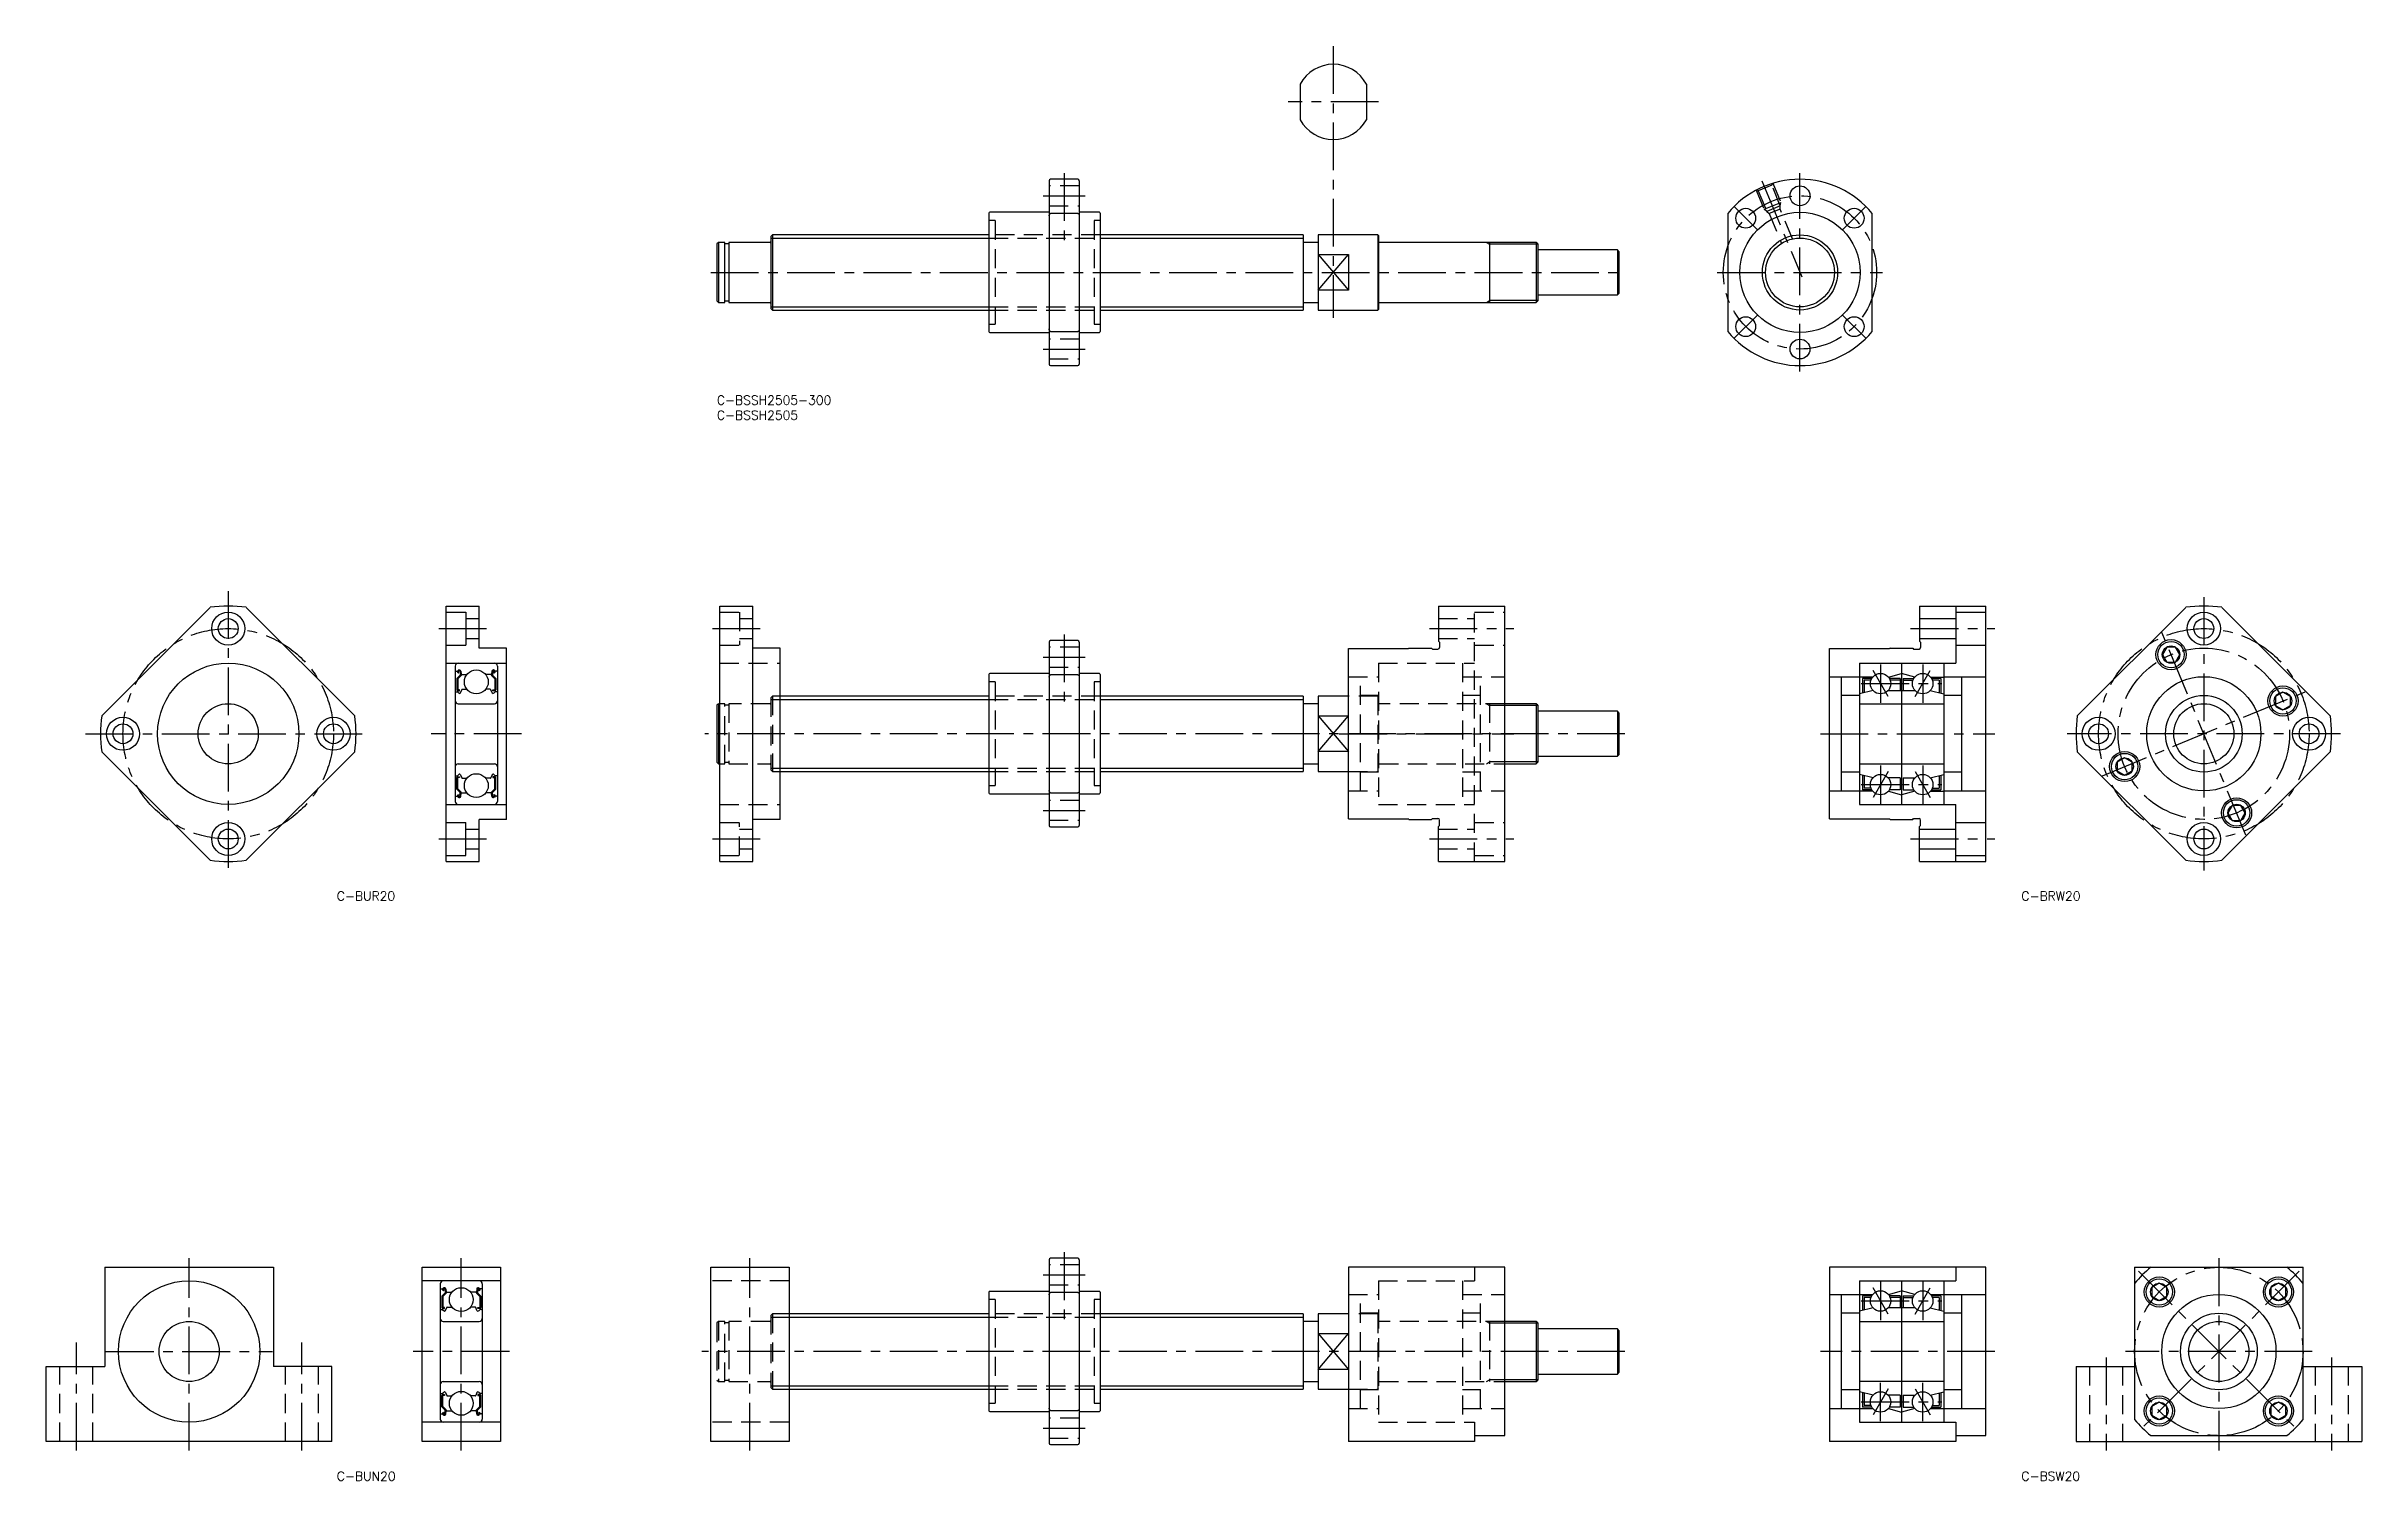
# Model space of a CAD drawing. Extents: x -223 to 547, y -361 to 116.
import ezdxf

# ---------------------------------------------------------------- set-up
doc = ezdxf.new("R2010")
doc.units = 0
doc.header["$LTSCALE"] = 0.5
doc.linetypes.add('CENTER', pattern=[50.8, 31.75, -6.35, 6.35, -6.35])
doc.linetypes.add('DASHED', pattern=[19.05, 12.7, -6.35])
for name, color, linetype in [('MSM_CENTER', 1, 'CENTER'), ('MSM_CONTINUOUS', 7, 'CONTINUOUS'), ('MSM_DASHED', 4, 'DASHED'), ('MSM_NARROW', 5, 'CONTINUOUS'), ('MSM_PART_NUMBER', 7, 'CONTINUOUS')]:
    doc.layers.add(name, color=color, linetype=linetype)
doc.styles.get("Standard").update_dxf_attribs({"font": 'txt.shx', "height": 3, "bigfont": 'bigfont.shx'})

# ---------------------------------------------------------------- blocks, each defined once
blk = doc.blocks.new('*U17')
at = {"layer": 'MSM_PART_NUMBER'}
blk.add_text('C-BSSH2505-300', height=3, dxfattribs=at).set_placement((0, -3))
blk = doc.blocks.new('*U18')
at = {"layer": 'MSM_PART_NUMBER'}
blk.add_text('C-BSSH2505', height=3, dxfattribs=at).set_placement((0, -8))

msp = doc.modelspace()

# ---------------------------------------------------------------- linework, layer by layer
at = {"layer": 'MSM_CENTER'}
for p, q in [((205, 116.25), (205, 25.9)), ((220, 97.75), (190, 97.75)), ((115.5, 74), (115.5, 48.62)), ((347.56, 71.49), (360.79, 39.57)), ((360.19, 8), (360.19, 74)), ((108.5, 66.5), (122.5, 66.5)), ((345.91, 55.28), (338.41, 62.78)), ((374.48, 55.28), (381.97, 62.78)), ((-2, 41), (302, 41)), ((332.69, 41), (387.69, 41)), ((345.91, 26.72), (338.41, 19.22)), ((374.48, 26.72), (381.97, 19.22)), ((108.5, 15.5), (122.5, 15.5)), ((-162.5, -65), (-162.5, -160)), ((494.5, -67), (494.5, -158)), ((-92.5, -77.5), (-76.5, -77.5)), ((-1.5, -77.5), (14.5, -77.5)), ((115.5, -79.5), (115.5, -104.88)), ((237, -77.5), (265, -77.5)), ((397, -77.5), (425, -77.5)), ((508.47, -146.22), (480.53, -78.78)), ((108.5, -87), (122.5, -87)), ((389.5, -100.15), (384.5, -91.49)), ((387, -89.42), (387, -102.22)), ((398.5, -100.15), (403.5, -91.49)), ((401, -89.42), (401, -102.22)), ((380.6, -95.82), (407.4, -95.82)), ((460.78, -126.47), (528.22, -98.53)), ((-210, -112.5), (-115, -112.5)), ((-65, -112.5), (-95, -112.5)), ((302, -112.5), (-4, -112.5)), ((207, -112.5), (265, -112.5)), ((367, -112.5), (425, -112.5)), ((540, -112.5), (449, -112.5)), ((387, -123.02), (387, -135.82)), ((401, -123.02), (401, -135.82)), ((380.6, -129.42), (407.4, -129.42)), ((389.5, -125.09), (384.5, -133.75)), ((398.5, -125.09), (403.5, -133.75)), ((108.5, -138), (122.5, -138)), ((-92.5, -147.5), (-76.5, -147.5)), ((-1.5, -147.5), (14.5, -147.5)), ((237, -147.5), (265, -147.5)), ((397, -147.5), (425, -147.5)), ((-175.5, -351.03), (-175.5, -287.03)), ((-85, -351.03), (-85, -287.03)), ((11, -351.03), (11, -287.03)), ((108.5, -292.53), (122.5, -292.53)), ((115.5, -285.03), (115.5, -310.41)), ((472.76, -291.29), (526.24, -344.76)), ((526.24, -291.29), (472.76, -344.76)), ((499.5, -287.03), (499.5, -351.03)), ((389.5, -305.56), (384.5, -296.9)), ((387, -294.83), (387, -307.63)), ((398.5, -305.56), (403.5, -296.9)), ((401, -294.83), (401, -307.63)), ((380.6, -301.23), (407.4, -301.23)), ((-213, -351.03), (-213, -315.03)), ((-138, -351.03), (-138, -315.03)), ((-203.17, -318.03), (-147.82, -318.03)), ((-69, -318.03), (-101, -318.03)), ((302, -318.03), (-5, -318.03)), ((425, -318.03), (367, -318.03)), ((462, -320.03), (462, -351.03)), ((530.5, -318.03), (468.5, -318.03)), ((537, -320.03), (537, -351.03)), ((389.5, -330.5), (384.5, -339.16)), ((387, -341.23), (387, -328.43)), ((398.5, -330.5), (403.5, -339.16)), ((401, -341.23), (401, -328.43)), ((380.6, -334.83), (407.4, -334.83)), ((108.5, -343.53), (122.5, -343.53))]:
    msp.add_line(p, q, dxfattribs=at)
for centre, radius in [((360.19, 41), 25.5), ((-162.5, -112.5), 35), ((494.5, -112.5), 35), ((494.5, -112.5), 28.5), ((499.5, -318.03), 28)]:
    msp.add_circle(centre, radius, dxfattribs=at)
at = {"layer": 'MSM_CONTINUOUS'}
for p, q in [((194, 103.68), (194, 91.81)), ((216, 103.68), (216, 91.81)), ((110.5, 71.5), (110.5, 10.5)), ((120, 72), (111, 72)), ((120.5, 71.5), (120.5, 10.5)), ((90.5, 60.7), (90.5, 21.3)), ((110.5, 61), (90.8, 61)), ((110.5, 59.83), (110.52, 60.04)), ((110.5, 59.82), (110.5, 59.83)), ((110.52, 60.04), (110.57, 60.24)), ((110.57, 60.24), (110.68, 60.43)), ((110.68, 60.43), (110.8, 60.55)), ((110.8, 60.55), (110.91, 60.61)), ((110.91, 60.61), (111, 60.62)), ((120, 60.62), (111, 60.62)), ((120, 60.62), (120.02, 60.62)), ((120.02, 60.62), (120.12, 60.6)), ((120.12, 60.6), (120.22, 60.54)), ((120.22, 60.54), (120.34, 60.41)), ((120.34, 60.41), (120.45, 60.16)), ((120.45, 60.16), (120.5, 59.82)), ((127.2, 61), (120.5, 61)), ((127.5, 60.7), (127.5, 21.3)), ((336.19, 60.62), (336.19, 21.38)), ((384.19, 21.38), (384.19, 60.62)), ((0.5, 51), (0, 50.5)), ((0, 50.5), (0, 31.5)), ((2.65, 51), (0.5, 51)), ((0.5, 51), (0.5, 31)), ((2.65, 31), (2.65, 51)), ((4, 50.5), (2.65, 50.5)), ((17.7, 51), (4, 51)), ((4, 51), (4, 31)), ((18.5, 53.5), (18, 53)), ((18, 53), (18, 29)), ((90.5, 53.5), (18.5, 53.5)), ((18.5, 53.5), (18.5, 28.5)), ((195, 53.5), (127.5, 53.5)), ((195, 53.5), (195, 28.5)), ((200, 51), (195, 51)), ((200, 53.5), (200, 28.5)), ((219.8, 53.5), (200, 53.5)), ((200, 46.94), (210, 46.94)), ((210, 46.94), (210, 35.06)), ((220, 53.3), (219.8, 53.5)), ((219.8, 53.5), (219.8, 28.5)), ((220, 53.3), (220, 28.7)), ((272.5, 51), (220.3, 51)), ((257, 51), (257, 31)), ((273, 50.5), (272.5, 51)), ((272.5, 51), (272.5, 31)), ((273, 50.5), (273, 31.5)), ((299.5, 48.5), (273, 48.5)), ((300, 48), (299.5, 48.5)), ((299.5, 48.5), (299.5, 33.5)), ((300, 48), (300, 34)), ((0, 31.5), (0.5, 31)), ((0.5, 31), (2.65, 31)), ((2.65, 31.5), (4, 31.5)), ((4, 31), (17.7, 31)), ((195, 31), (200, 31)), ((210, 35.06), (200, 35.06)), ((220.3, 31), (272.5, 31)), ((272.5, 31), (273, 31.5)), ((273, 33.5), (299.5, 33.5)), ((299.5, 33.5), (300, 34)), ((18, 29), (18.5, 28.5)), ((18.5, 28.5), (90.5, 28.5)), ((127.5, 28.5), (195, 28.5)), ((200, 28.5), (219.8, 28.5)), ((219.8, 28.5), (220, 28.7)), ((90.8, 21), (110.5, 21)), ((110.51, 22.02), (110.5, 22.18)), ((110.6, 21.69), (110.51, 22.02)), ((110.72, 21.51), (110.6, 21.69)), ((110.83, 21.43), (110.72, 21.51)), ((110.96, 21.38), (110.83, 21.43)), ((111, 21.38), (110.96, 21.38)), ((111, 21.38), (120, 21.38)), ((120.01, 21.38), (120, 21.38)), ((120.12, 21.4), (120.01, 21.38)), ((120.22, 21.46), (120.12, 21.4)), ((120.34, 21.58), (120.22, 21.46)), ((120.44, 21.79), (120.34, 21.58)), ((120.5, 22.18), (120.44, 21.79)), ((120.5, 21), (127.2, 21)), ((111, 10), (120, 10)), ((-168.51, -70.43), (-204.57, -106.49)), ((-156.49, -70.43), (-120.43, -106.49)), ((-90, -155), (-90, -70)), ((-90, -70), (-79, -70)), ((-90, -72), (-83.5, -72)), ((-83.5, -72), (-83.5, -83)), ((-83.5, -74.2), (-79, -74.2)), ((-79, -84), (-79, -70)), ((1, -155), (1, -70)), ((1, -70), (12, -70)), ((12, -155), (12, -70)), ((240, -70), (240, -81.7)), ((240, -70), (262, -70)), ((262, -155), (262, -70)), ((400, -70), (400, -81.7)), ((400, -70), (422, -70)), ((400, -74.2), (412, -74.2)), ((412, -70), (412, -89)), ((412, -72), (422, -72)), ((422, -155), (422, -70)), ((488.49, -70.43), (452.43, -106.49)), ((536.57, -106.49), (500.51, -70.43)), ((-90, -83), (-83.5, -83)), ((-83.5, -80.8), (-79, -80.8)), ((-70, -84), (-79, -84)), ((-70, -141), (-70, -84)), ((21, -84), (12, -84)), ((21, -141), (21, -84)), ((110.5, -82), (110.5, -143)), ((120, -81.5), (111, -81.5)), ((120.5, -82), (120.5, -143)), ((210, -84.15), (230, -84.15)), ((210, -140.85), (210, -84.15)), ((230.15, -84), (230, -84.15)), ((230.15, -84), (237.7, -84)), ((237.7, -84), (238, -84.3)), ((238, -84.3), (239.8, -84.3)), ((240, -81.7), (240.3, -82)), ((240.3, -82), (240.3, -83.8)), ((370, -84.15), (390, -84.15)), ((370, -140.85), (370, -84.15)), ((390.15, -84), (390, -84.15)), ((390.15, -84), (397.7, -84)), ((397.7, -84), (398, -84.3)), ((398, -84.3), (399.8, -84.3)), ((400, -80.8), (412, -80.8)), ((400, -81.7), (400.3, -82)), ((400.3, -82), (400.3, -83.8)), ((412, -83), (422, -83)), ((482.15, -83.67), (480.71, -86.17)), ((485.04, -83.67), (482.15, -83.67)), ((486.48, -86.17), (485.04, -83.67)), ((-90, -89), (-70, -89)), ((-87, -90), (-87, -135)), ((-86.8, -91.7), (-86.22, -91.7)), ((-86.22, -91.7), (-86, -91.44)), ((-85.95, -92.32), (-86.18, -92.12)), ((-85.99, -91.89), (-85.77, -91.64)), ((-85.76, -92.09), (-85.99, -91.89)), ((-85.95, -92.32), (-85.76, -92.09)), ((-85.42, -91.76), (-85.37, -93)), ((-85.12, -91.72), (-85.04, -92.62)), ((-85.07, -92.27), (-85.07, -93.12)), ((-74.88, -91.72), (-74.96, -92.62)), ((-74.93, -92.27), (-74.93, -93.12)), ((-74.58, -91.76), (-74.63, -93)), ((-74.24, -92.09), (-74.01, -91.89)), ((-74.05, -92.32), (-74.24, -92.09)), ((-74.01, -91.89), (-74.23, -91.64)), ((-74.05, -92.32), (-73.82, -92.12)), ((-73.78, -91.7), (-74, -91.44)), ((-73.2, -91.7), (-73.78, -91.7)), ((-73, -90), (-73, -135)), ((380, -89), (412, -89)), ((380, -89), (380, -136)), ((394, -89), (394, -136)), ((408, -89), (408, -136)), ((480.71, -86.17), (482.15, -88.67)), ((482.15, -88.67), (485.04, -88.67)), ((485.04, -88.67), (486.48, -86.17)), ((-86.8, -98.5), (-86.3, -98.5)), ((-85.37, -93), (-86.47, -94.1)), ((-86.47, -94.1), (-86.47, -97.9)), ((-86.3, -98.5), (-85.93, -98.87)), ((-85.07, -93.12), (-86.17, -94.22)), ((-86.17, -94.22), (-86.17, -97.9)), ((-85.55, -97.9), (-86.17, -97.9)), ((-86.17, -98.2), (-85.55, -98.2)), ((-85.55, -98.2), (-85.55, -97.9)), ((-85.22, -98.85), (-84.85, -97.83)), ((-84.84, -92.8), (-83.12, -92.8)), ((-84.66, -97.7), (-83.12, -97.7)), ((-75.16, -92.8), (-76.88, -92.8)), ((-75.34, -97.7), (-76.88, -97.7)), ((-74.78, -98.85), (-75.15, -97.83)), ((-74.93, -93.12), (-73.83, -94.22)), ((-74.63, -93), (-73.53, -94.1)), ((-74.45, -98.2), (-74.45, -97.9)), ((-74.45, -97.9), (-73.83, -97.9)), ((-73.83, -98.2), (-74.45, -98.2)), ((-73.7, -98.5), (-74.07, -98.87)), ((-73.83, -94.22), (-73.83, -97.9)), ((-73.2, -98.5), (-73.7, -98.5)), ((-73.53, -94.1), (-73.53, -97.9)), ((90.5, -100), (21, -100)), ((90.5, -92.8), (90.5, -132.2)), ((110.5, -92.5), (90.8, -92.5)), ((110.5, -93.67), (110.52, -93.46)), ((110.5, -93.68), (110.5, -93.67)), ((110.52, -93.46), (110.57, -93.26)), ((110.57, -93.26), (110.68, -93.07)), ((110.68, -93.07), (110.8, -92.95)), ((110.8, -92.95), (110.91, -92.89)), ((110.91, -92.89), (111, -92.88)), ((120, -92.88), (111, -92.88)), ((120, -92.88), (120.02, -92.88)), ((120.02, -92.88), (120.12, -92.9)), ((120.12, -92.9), (120.22, -92.96)), ((120.22, -92.96), (120.34, -93.09)), ((120.34, -93.09), (120.45, -93.34)), ((120.45, -93.34), (120.5, -93.68)), ((127.2, -92.5), (120.5, -92.5)), ((127.5, -92.8), (127.5, -132.2)), ((195, -100), (127.5, -100)), ((195, -100), (195, -125)), ((200, -100), (200, -125)), ((210, -100), (200, -100)), ((370, -93.5), (380, -93.5)), ((374, -131.5), (374, -93.5)), ((380, -99.75), (374, -99.75)), ((384.41, -93.62), (380, -93.62)), ((384.5, -98.12), (380, -99.22)), ((381, -94.12), (381, -98.98)), ((384.06, -94.12), (381, -94.12)), ((381.5, -94.62), (381.5, -98.86)), ((383.82, -94.62), (381.5, -94.62)), ((389.5, -98.12), (398.5, -98.12)), ((389.59, -93.62), (394, -92.42)), ((393.5, -94.12), (389.94, -94.12)), ((393.5, -94.62), (390.18, -94.62)), ((393.5, -94.12), (393.5, -98.12)), ((398.41, -93.62), (394, -92.42)), ((394.5, -94.12), (394.5, -98.12)), ((394.5, -94.12), (398.06, -94.12)), ((394.5, -94.62), (397.82, -94.62)), ((403.5, -98.12), (408, -99.22)), ((403.59, -93.62), (408, -93.62)), ((407, -94.12), (403.94, -94.12)), ((406.5, -94.62), (404.18, -94.62)), ((406.5, -94.62), (406.5, -98.86)), ((407, -94.12), (407, -98.98)), ((408, -93.5), (422, -93.5)), ((414, -99.75), (408, -99.75)), ((414, -131.5), (414, -93.5)), ((520.83, -98.71), (518.33, -100.15)), ((523.33, -100.15), (520.83, -98.71)), ((-86, -102.5), (-74, -102.5)), ((0.5, -102.5), (0, -103)), ((0, -103), (0, -122)), ((0.5, -102.5), (0.5, -122.5)), ((0.5, -102.5), (1, -102.5)), ((200, -102.5), (195, -102.5)), ((200, -106.56), (210, -106.56)), ((272.5, -102.5), (262, -102.5)), ((273, -103), (272.5, -102.5)), ((272.5, -102.5), (272.5, -122.5)), ((273, -103), (273, -122)), ((299.5, -105), (273, -105)), ((300, -105.5), (299.5, -105)), ((299.5, -105), (299.5, -120)), ((300, -105.5), (300, -119.5)), ((380, -102.5), (408, -102.5)), ((518.33, -100.15), (518.33, -103.04)), ((518.33, -103.04), (520.83, -104.48)), ((520.83, -104.48), (523.33, -103.04)), ((523.33, -103.04), (523.33, -100.15)), ((-204.57, -118.51), (-168.51, -154.57)), ((-120.43, -118.51), (-156.49, -154.57)), ((-86, -122.5), (-74, -122.5)), ((0, -122), (0.5, -122.5)), ((0.5, -122.5), (1, -122.5)), ((195, -122.5), (200, -122.5)), ((210, -118.44), (200, -118.44)), ((262, -122.5), (272.5, -122.5)), ((272.5, -122.5), (273, -122)), ((273, -120), (299.5, -120)), ((299.5, -120), (300, -119.5)), ((380, -122.5), (408, -122.5)), ((452.43, -118.51), (488.49, -154.57)), ((468.17, -120.52), (465.67, -121.96)), ((465.67, -121.96), (465.67, -124.85)), ((470.67, -121.96), (468.17, -120.52)), ((470.67, -124.85), (470.67, -121.96)), ((500.51, -154.57), (536.57, -118.51)), ((-86.8, -126.5), (-86.3, -126.5)), ((-86.47, -130.9), (-86.47, -127.1)), ((-86.3, -126.5), (-85.93, -126.13)), ((-86.17, -126.8), (-85.55, -126.8)), ((-86.17, -130.78), (-86.17, -127.1)), ((-85.55, -127.1), (-86.17, -127.1)), ((-85.07, -131.88), (-86.17, -130.78)), ((-85.55, -126.8), (-85.55, -127.1)), ((-85.22, -126.15), (-84.85, -127.17)), ((-84.66, -127.3), (-83.12, -127.3)), ((-75.34, -127.3), (-76.88, -127.3)), ((-74.78, -126.15), (-75.15, -127.17)), ((-74.93, -131.88), (-73.83, -130.78)), ((-74.45, -126.8), (-74.45, -127.1)), ((-73.83, -126.8), (-74.45, -126.8)), ((-74.45, -127.1), (-73.83, -127.1)), ((-73.7, -126.5), (-74.07, -126.13)), ((-73.83, -130.78), (-73.83, -127.1)), ((-73.2, -126.5), (-73.7, -126.5)), ((-73.53, -130.9), (-73.53, -127.1)), ((21, -125), (90.5, -125)), ((127.5, -125), (195, -125)), ((200, -125), (210, -125)), ((380, -125.25), (374, -125.25)), ((384.5, -127.12), (380, -126.02)), ((381, -126.27), (381, -131.13)), ((381.5, -126.39), (381.5, -130.63)), ((383.82, -130.63), (381.5, -130.63)), ((393.5, -127.12), (389.5, -127.12)), ((393.5, -127.12), (393.5, -131.13)), ((394.5, -127.12), (394.5, -131.13)), ((394.5, -127.12), (398.5, -127.12)), ((403.5, -127.12), (408, -126.02)), ((404.18, -130.63), (406.5, -130.63)), ((406.5, -126.39), (406.5, -130.63)), ((407, -126.27), (407, -131.13)), ((414, -125.25), (408, -125.25)), ((465.67, -124.85), (468.17, -126.29)), ((468.17, -126.29), (470.67, -124.85)), ((-90, -136), (-70, -136)), ((-86.8, -133.3), (-86.22, -133.3)), ((-85.37, -132), (-86.47, -130.9)), ((-86.22, -133.3), (-86, -133.56)), ((-85.95, -132.68), (-86.18, -132.88)), ((-85.76, -132.91), (-85.99, -133.11)), ((-85.99, -133.11), (-85.77, -133.36)), ((-85.95, -132.68), (-85.76, -132.91)), ((-85.42, -133.24), (-85.37, -132)), ((-85.12, -133.28), (-85.04, -132.38)), ((-85.07, -132.73), (-85.07, -131.88)), ((-84.84, -132.2), (-83.12, -132.2)), ((-75.16, -132.2), (-76.88, -132.2)), ((-74.88, -133.28), (-74.96, -132.38)), ((-74.93, -132.73), (-74.93, -131.88)), ((-74.63, -132), (-73.53, -130.9)), ((-74.58, -133.24), (-74.63, -132)), ((-74.05, -132.68), (-74.24, -132.91)), ((-74.24, -132.91), (-74.01, -133.11)), ((-74.01, -133.11), (-74.23, -133.36)), ((-74.05, -132.68), (-73.82, -132.88)), ((-73.78, -133.3), (-74, -133.56)), ((-73.2, -133.3), (-73.78, -133.3)), ((90.8, -132.5), (110.5, -132.5)), ((110.51, -131.48), (110.5, -131.32)), ((110.6, -131.81), (110.51, -131.48)), ((110.72, -131.99), (110.6, -131.81)), ((110.83, -132.07), (110.72, -131.99)), ((110.96, -132.12), (110.83, -132.07)), ((111, -132.12), (110.96, -132.12)), ((111, -132.12), (120, -132.12)), ((120.01, -132.12), (120, -132.12)), ((120.12, -132.1), (120.01, -132.12)), ((120.22, -132.04), (120.12, -132.1)), ((120.34, -131.92), (120.22, -132.04)), ((120.44, -131.71), (120.34, -131.92)), ((120.5, -131.32), (120.44, -131.71)), ((120.5, -132.5), (127.2, -132.5)), ((370, -131.5), (380, -131.5)), ((384.41, -131.62), (380, -131.62)), ((380, -136), (412, -136)), ((384.06, -131.13), (381, -131.13)), ((389.59, -131.62), (394, -132.82)), ((393.5, -131.13), (389.94, -131.13)), ((398.41, -131.62), (394, -132.82)), ((394.5, -131.13), (398.06, -131.13)), ((403.59, -131.62), (408, -131.62)), ((403.94, -131.13), (407, -131.13)), ((408, -131.5), (422, -131.5)), ((412, -155), (412, -136)), ((503.96, -136.33), (502.52, -138.83)), ((506.85, -136.33), (503.96, -136.33)), ((508.29, -138.83), (506.85, -136.33)), ((-90, -142), (-83.5, -142)), ((-83.5, -153), (-83.5, -142)), ((-83.5, -144.2), (-79, -144.2)), ((-79, -155), (-79, -141)), ((-70, -141), (-79, -141)), ((21, -141), (12, -141)), ((111, -143.5), (120, -143.5)), ((210, -140.85), (230, -140.85)), ((230.15, -141), (230, -140.85)), ((230.15, -141), (237.7, -141)), ((237.7, -141), (238, -140.7)), ((238, -140.7), (239.8, -140.7)), ((240, -143.3), (240.3, -143)), ((240, -155), (240, -143.3)), ((240.3, -143), (240.3, -141.2)), ((370, -140.85), (390, -140.85)), ((390.15, -141), (390, -140.85)), ((390.15, -141), (397.7, -141)), ((397.7, -141), (398, -140.7)), ((398, -140.7), (399.8, -140.7)), ((400, -143.3), (400.3, -143)), ((400, -155), (400, -143.3)), ((400, -144.2), (412, -144.2)), ((400.3, -143), (400.3, -141.2)), ((412, -142), (422, -142)), ((502.52, -138.83), (503.96, -141.33)), ((503.96, -141.33), (506.85, -141.33)), ((506.85, -141.33), (508.29, -138.83)), ((-90, -153), (-83.5, -153)), ((-83.5, -150.8), (-79, -150.8)), ((400, -150.8), (412, -150.8)), ((412, -153), (422, -153)), ((-90, -155), (-79, -155)), ((1, -155), (12, -155)), ((240, -155), (262, -155)), ((400, -155), (422, -155)), ((-203.5, -290.03), (-203.5, -323.03)), ((-203.5, -290.03), (-147.5, -290.03)), ((-147.5, -290.03), (-147.5, -323.03)), ((-98, -348.03), (-98, -290.03)), ((-98, -290.03), (-72, -290.03)), ((-72, -290.03), (-72, -348.03)), ((-2, -348.03), (-2, -290.03)), ((-2, -290.03), (24, -290.03)), ((24, -290.03), (24, -348.03)), ((110.5, -287.53), (110.5, -348.53)), ((120, -287.03), (111, -287.03)), ((120.5, -287.53), (120.5, -348.53)), ((210, -290.03), (210, -348.03)), ((262, -290.03), (210, -290.03)), ((262, -346.03), (262, -290.03)), ((370, -290.03), (370, -348.03)), ((422, -290.03), (370, -290.03)), ((412, -290.03), (412, -294.53)), ((422, -346.03), (422, -290.03)), ((471.5, -290.03), (527.5, -290.03)), ((471.5, -290.03), (471.5, -340.66)), ((527.5, -340.66), (527.5, -290.03)), ((-72, -294.53), (-98, -294.53)), ((-92, -295.53), (-92, -340.53)), ((-91.8, -297.23), (-91.22, -297.23)), ((-90.37, -298.52), (-91.47, -299.62)), ((-91.47, -299.62), (-91.47, -303.43)), ((-91.22, -297.23), (-91, -296.97)), ((-90.95, -297.84), (-91.18, -297.65)), ((-90.07, -298.65), (-91.17, -299.75)), ((-91.17, -299.75), (-91.17, -303.43)), ((-90.99, -297.42), (-90.77, -297.17)), ((-90.76, -297.61), (-90.99, -297.42)), ((-90.95, -297.84), (-90.76, -297.61)), ((-90.42, -297.29), (-90.37, -298.52)), ((-90.12, -297.25), (-90.04, -298.15)), ((-90.07, -297.8), (-90.07, -298.65)), ((-89.84, -298.33), (-88.12, -298.33)), ((-80.16, -298.33), (-81.88, -298.33)), ((-79.88, -297.25), (-79.96, -298.15)), ((-79.93, -297.8), (-79.93, -298.65)), ((-79.93, -298.65), (-78.83, -299.75)), ((-79.58, -297.29), (-79.63, -298.52)), ((-79.63, -298.52), (-78.53, -299.62)), ((-79.24, -297.61), (-79.01, -297.42)), ((-79.05, -297.84), (-79.24, -297.61)), ((-79.01, -297.42), (-79.23, -297.17)), ((-79.05, -297.84), (-78.82, -297.65)), ((-78.78, -297.23), (-79, -296.97)), ((-78.83, -299.75), (-78.83, -303.43)), ((-78.2, -297.23), (-78.78, -297.23)), ((-78.53, -299.62), (-78.53, -303.43)), ((-78, -295.53), (-78, -340.53)), ((90.5, -298.33), (90.5, -337.73)), ((110.5, -298.03), (90.8, -298.03)), ((110.5, -299.2), (110.52, -298.99)), ((110.5, -299.21), (110.5, -299.2)), ((110.52, -298.99), (110.57, -298.79)), ((110.57, -298.79), (110.68, -298.6)), ((110.68, -298.6), (110.8, -298.48)), ((110.8, -298.48), (110.91, -298.42)), ((110.91, -298.42), (111, -298.41)), ((120, -298.41), (111, -298.41)), ((120, -298.41), (120.02, -298.41)), ((120.02, -298.41), (120.12, -298.43)), ((120.12, -298.43), (120.22, -298.49)), ((120.22, -298.49), (120.34, -298.62)), ((120.34, -298.62), (120.45, -298.87)), ((120.45, -298.87), (120.5, -299.21)), ((127.2, -298.03), (120.5, -298.03)), ((127.5, -298.33), (127.5, -337.73)), ((370, -299.03), (384.41, -299.03)), ((374, -337.03), (374, -299.03)), ((380, -294.53), (412, -294.53)), ((380, -294.53), (380, -341.53)), ((381, -299.52), (381, -304.38)), ((384.06, -299.52), (381, -299.52)), ((381.5, -300.02), (381.5, -304.26)), ((383.82, -300.02), (381.5, -300.02)), ((389.59, -299.03), (394, -297.83)), ((393.5, -299.52), (389.94, -299.52)), ((393.5, -300.02), (390.18, -300.02)), ((393.5, -299.52), (393.5, -303.53)), ((394, -294.53), (394, -341.53)), ((398.41, -299.03), (394, -297.83)), ((394.5, -299.52), (394.5, -303.53)), ((394.5, -299.52), (398.06, -299.52)), ((394.5, -300.02), (397.82, -300.02)), ((403.59, -299.03), (422, -299.03)), ((407, -299.52), (403.94, -299.52)), ((406.5, -300.02), (404.18, -300.02)), ((406.5, -300.02), (406.5, -304.26)), ((407, -299.52), (407, -304.38)), ((408, -294.53), (408, -341.53)), ((414, -337.03), (414, -299.03)), ((479.7, -295.34), (477.2, -296.79)), ((477.2, -296.79), (477.2, -299.67)), ((477.2, -299.67), (479.7, -301.12)), ((482.2, -296.79), (479.7, -295.34)), ((479.7, -301.12), (482.2, -299.67)), ((482.2, -299.67), (482.2, -296.79)), ((519.3, -295.34), (516.8, -296.79)), ((516.8, -296.79), (516.8, -299.67)), ((516.8, -299.67), (519.3, -301.12)), ((521.8, -296.79), (519.3, -295.34)), ((519.3, -301.12), (521.8, -299.67)), ((521.8, -299.67), (521.8, -296.79)), ((-91.8, -304.03), (-91.3, -304.03)), ((-91.3, -304.03), (-90.93, -304.4)), ((-90.55, -303.43), (-91.17, -303.43)), ((-91.17, -303.73), (-90.55, -303.73)), ((-90.55, -303.73), (-90.55, -303.43)), ((-90.22, -304.38), (-89.85, -303.36)), ((-89.66, -303.23), (-88.12, -303.23)), ((-80.34, -303.23), (-81.88, -303.23)), ((-79.78, -304.38), (-80.15, -303.36)), ((-79.45, -303.73), (-79.45, -303.43)), ((-79.45, -303.43), (-78.83, -303.43)), ((-78.83, -303.73), (-79.45, -303.73)), ((-78.7, -304.03), (-79.07, -304.4)), ((-78.2, -304.03), (-78.7, -304.03)), ((90.5, -305.53), (24, -305.53)), ((195, -305.53), (127.5, -305.53)), ((195, -305.53), (195, -330.53)), ((200, -305.53), (200, -330.53)), ((210, -305.53), (200, -305.53)), ((380, -305.28), (374, -305.28)), ((384.5, -303.53), (380, -304.63)), ((398.5, -303.53), (389.5, -303.53)), ((403.5, -303.53), (408, -304.63)), ((414, -305.28), (408, -305.28)), ((-91, -308.03), (-79, -308.03)), ((200, -308.03), (195, -308.03)), ((200, -312.09), (210, -312.09)), ((272.5, -308.03), (262, -308.03)), ((273, -308.53), (272.5, -308.03)), ((272.5, -308.03), (272.5, -328.03)), ((273, -308.53), (273, -327.53)), ((299.5, -310.53), (273, -310.53)), ((300, -311.03), (299.5, -310.53)), ((299.5, -310.53), (299.5, -325.53)), ((300, -311.03), (300, -325.03)), ((380, -308.03), (408, -308.03)), ((-223, -348.03), (-223, -323.03)), ((-223, -323.03), (-203.5, -323.03)), ((-128, -323.03), (-147.5, -323.03)), ((-128, -348.03), (-128, -323.03)), ((452, -323.03), (471.5, -323.03)), ((452, -323.03), (452, -348.03)), ((527.5, -323.03), (547, -323.03)), ((547, -323.03), (547, -348.03)), ((-91, -328.03), (-79, -328.03)), ((24, -330.53), (90.5, -330.53)), ((127.5, -330.53), (195, -330.53)), ((195, -328.03), (200, -328.03)), ((210, -323.97), (200, -323.97)), ((200, -330.53), (210, -330.53)), ((262, -328.03), (272.5, -328.03)), ((272.5, -328.03), (273, -327.53)), ((273, -325.53), (299.5, -325.53)), ((299.5, -325.53), (300, -325.03)), ((380, -330.78), (374, -330.78)), ((408, -328.03), (380, -328.03)), ((414, -330.78), (408, -330.78)), ((-91.8, -332.03), (-91.3, -332.03)), ((-91.47, -336.43), (-91.47, -332.63)), ((-90.37, -337.53), (-91.47, -336.43)), ((-91.3, -332.03), (-90.93, -331.65)), ((-90.95, -338.21), (-91.18, -338.41)), ((-91.17, -332.33), (-90.55, -332.33)), ((-91.17, -336.31), (-91.17, -332.63)), ((-90.55, -332.63), (-91.17, -332.63)), ((-90.07, -337.41), (-91.17, -336.31)), ((-90.76, -338.44), (-90.99, -338.64)), ((-90.99, -338.64), (-90.77, -338.89)), ((-90.95, -338.21), (-90.76, -338.44)), ((-90.55, -332.33), (-90.55, -332.63)), ((-90.42, -338.77), (-90.37, -337.53)), ((-90.22, -331.68), (-89.85, -332.7)), ((-90.12, -338.81), (-90.04, -337.91)), ((-90.07, -338.26), (-90.07, -337.41)), ((-89.84, -337.73), (-88.12, -337.73)), ((-89.66, -332.83), (-88.12, -332.83)), ((-80.34, -332.83), (-81.88, -332.83)), ((-80.16, -337.73), (-81.88, -337.73)), ((-79.78, -331.68), (-80.15, -332.7)), ((-79.88, -338.81), (-79.96, -337.91)), ((-79.93, -337.41), (-78.83, -336.31)), ((-79.93, -338.26), (-79.93, -337.41)), ((-79.63, -337.53), (-78.53, -336.43)), ((-79.58, -338.77), (-79.63, -337.53)), ((-79.45, -332.33), (-79.45, -332.63)), ((-78.83, -332.33), (-79.45, -332.33)), ((-79.45, -332.63), (-78.83, -332.63)), ((-79.05, -338.21), (-79.24, -338.44)), ((-79.24, -338.44), (-79.01, -338.64)), ((-79.01, -338.64), (-79.23, -338.89)), ((-78.7, -332.03), (-79.07, -331.65)), ((-79.05, -338.21), (-78.82, -338.41)), ((-78.83, -336.31), (-78.83, -332.63)), ((-78.2, -332.03), (-78.7, -332.03)), ((-78.53, -336.43), (-78.53, -332.63)), ((90.8, -338.03), (110.5, -338.03)), ((110.51, -337.01), (110.5, -336.85)), ((110.6, -337.34), (110.51, -337.01)), ((110.72, -337.52), (110.6, -337.34)), ((110.83, -337.6), (110.72, -337.52)), ((110.96, -337.65), (110.83, -337.6)), ((111, -337.65), (110.96, -337.65)), ((111, -337.65), (120, -337.65)), ((120.01, -337.65), (120, -337.65)), ((120.12, -337.63), (120.01, -337.65)), ((120.22, -337.57), (120.12, -337.63)), ((120.34, -337.45), (120.22, -337.57)), ((120.44, -337.24), (120.34, -337.45)), ((120.5, -336.85), (120.44, -337.24)), ((120.5, -338.03), (127.2, -338.03)), ((370, -337.03), (384.41, -337.03)), ((384.5, -332.53), (380, -331.43)), ((381, -331.67), (381, -336.54)), ((384.06, -336.54), (381, -336.54)), ((381.5, -331.8), (381.5, -336.04)), ((383.82, -336.04), (381.5, -336.04)), ((393.5, -332.53), (389.5, -332.53)), ((389.59, -337.03), (394, -338.23)), ((393.5, -336.54), (389.94, -336.54)), ((393.5, -332.53), (393.5, -336.54)), ((398.41, -337.03), (394, -338.23)), ((394.5, -332.53), (394.5, -336.54)), ((394.5, -332.53), (398.5, -332.53)), ((394.5, -336.54), (398.06, -336.54)), ((403.5, -332.53), (408, -331.43)), ((403.59, -337.03), (422, -337.03)), ((403.94, -336.54), (407, -336.54)), ((404.18, -336.04), (406.5, -336.04)), ((406.5, -331.8), (406.5, -336.04)), ((407, -331.67), (407, -336.54)), ((479.7, -334.94), (477.2, -336.38)), ((477.2, -336.38), (477.2, -339.27)), ((482.2, -336.38), (479.7, -334.94)), ((482.2, -339.27), (482.2, -336.38)), ((519.3, -334.94), (516.8, -336.38)), ((516.8, -336.38), (516.8, -339.27)), ((521.8, -336.38), (519.3, -334.94)), ((521.8, -339.27), (521.8, -336.38)), ((-72, -341.53), (-98, -341.53)), ((-91.8, -338.83), (-91.22, -338.83)), ((-91.22, -338.83), (-91, -339.09)), ((-78.78, -338.83), (-79, -339.09)), ((-78.2, -338.83), (-78.78, -338.83)), ((252, -346.03), (262, -346.03)), ((252, -346.03), (252, -348.03)), ((380, -341.53), (412, -341.53)), ((412, -341.53), (412, -348.03)), ((412, -346.03), (422, -346.03)), ((476.87, -346.03), (522.13, -346.03)), ((477.2, -339.27), (479.7, -340.71)), ((479.7, -340.71), (482.2, -339.27)), ((516.8, -339.27), (519.3, -340.71)), ((519.3, -340.71), (521.8, -339.27)), ((-128, -348.03), (-223, -348.03)), ((-72, -348.03), (-98, -348.03)), ((24, -348.03), (-2, -348.03)), ((111, -349.03), (120, -349.03)), ((252, -348.03), (210, -348.03)), ((412, -348.03), (370, -348.03)), ((452, -348.03), (547, -348.03))]:
    msp.add_line(p, q, dxfattribs=at)
for centre, radius in [((360.19, 66.5), 3.3), ((342.16, 59.03), 3.3), ((378.22, 59.03), 3.3), ((360.19, 41), 20), ((360.19, 41), 11.45), ((342.16, 22.97), 3.3), ((378.22, 22.97), 3.3), ((360.19, 15.5), 3.3), ((-162.5, -77.5), 5.5), ((-162.5, -77.5), 3.3), ((494.5, -77.5), 5.5), ((494.5, -77.5), 3.3), ((483.59, -86.17), 5), ((483.59, -86.17), 4.4), ((483.59, -86.17), 2.89), ((-162.5, -112.5), 23.5), ((-80, -95.25), 3.97), ((387, -95.82), 3.4), ((401, -95.82), 3.4), ((494.5, -112.5), 19), ((494.5, -112.5), 12.75), ((520.83, -101.59), 5), ((520.83, -101.59), 4.4), ((520.83, -101.59), 2.89), ((-197.5, -112.5), 5.5), ((-162.5, -112.5), 10), ((-127.5, -112.5), 5.5), ((459.5, -112.5), 5.5), ((494.5, -112.5), 10), ((529.5, -112.5), 5.5), ((-197.5, -112.5), 3.3), ((-127.5, -112.5), 3.3), ((459.5, -112.5), 3.3), ((529.5, -112.5), 3.3), ((468.17, -123.41), 5), ((468.17, -123.41), 4.4), ((468.17, -123.41), 2.89), ((-80, -129.75), 3.97), ((387, -129.42), 3.4), ((401, -129.42), 3.4), ((505.41, -138.83), 5), ((505.41, -138.83), 4.4), ((505.41, -138.83), 2.89), ((-162.5, -147.5), 5.5), ((-162.5, -147.5), 3.3), ((494.5, -147.5), 5.5), ((494.5, -147.5), 3.3), ((-175.5, -318.03), 23.5), ((-85, -300.78), 3.97), ((387, -301.23), 3.4), ((401, -301.23), 3.4), ((479.7, -298.23), 5), ((479.7, -298.23), 4.4), ((479.7, -298.23), 2.89), ((499.5, -318.03), 19), ((519.3, -298.23), 5), ((519.3, -298.23), 4.4), ((519.3, -298.23), 2.89), ((499.5, -318.03), 12.75), ((-175.5, -318.03), 10), ((499.5, -318.03), 10), ((-85, -335.28), 3.97), ((387, -334.83), 3.4), ((401, -334.83), 3.4), ((479.7, -337.83), 5), ((479.7, -337.83), 4.4), ((479.7, -337.83), 2.89), ((519.3, -337.83), 5), ((519.3, -337.83), 4.4), ((519.3, -337.83), 2.89)]:
    msp.add_circle(centre, radius, dxfattribs=at)
for centre, radius, start, end in [((205, 97.75), 12.5, 28.35764, 151.64236), ((205, 97.75), 12.5, 208.35764, 331.64236), ((111, 71.5), 0.5, 90, 180), ((120, 71.5), 0.5, 0, 90), ((360.19, 41), 31, 39.26803, 140.73197), ((90.8, 60.7), 0.3, 90, 180), ((127.2, 60.7), 0.3, 0, 90), ((17.7, 51.3), 0.3, 270, 0), ((220.3, 51.3), 0.3, 180, 270), ((17.7, 30.7), 0.3, 0, 90), ((220.3, 30.7), 0.3, 90, 180), ((90.8, 21.3), 0.3, 180, 270), ((127.2, 21.3), 0.3, 270, 0), ((360.19, 41), 31, 219.26803, 320.73197), ((111, 10.5), 0.5, 180, 270), ((120, 10.5), 0.5, 270, 0), ((-162.5, -112.5), 42.5, 81.8699, 98.1301), ((494.5, -112.5), 42.5, 81.8699, 98.1301), ((111, -82), 0.5, 90, 180), ((120, -82), 0.5, 0, 90), ((239.8, -83.8), 0.5, 270, 0), ((399.8, -83.8), 0.5, 270, 0), ((-86, -90), 1, 90, 180), ((-86.8, -91.5), 0.2, 180, 270), ((-85.99, -91.89), 0.3, 139.90979, 229.99628), ((-85.62, -91.76), 0.5, 4.98705, 139.90979), ((-85.62, -91.76), 0.2, 2.37537, 139.99223), ((-74.38, -91.76), 0.5, 40.09021, 175.01295), ((-74.38, -91.76), 0.2, 40.00777, 177.62463), ((-74, -90), 1, 0, 90), ((-74.01, -91.89), 0.3, 310.00372, 40.09021), ((-73.2, -91.5), 0.2, 270, 0), ((-86.8, -98.7), 0.2, 90, 180), ((-86.17, -97.9), 0.3, 180, 270), ((-85.5, -98.45), 0.6, 225, 272.80484), ((-85.5, -98.75), 0.3, 265.5374, 340.02987), ((-84.84, -92.6), 0.2, 184.98705, 270), ((-84.66, -97.9), 0.2, 90, 160.02987), ((-75.34, -97.9), 0.2, 19.97013, 90), ((-75.16, -92.6), 0.2, 270, 355.01295), ((-74.5, -98.75), 0.3, 199.97013, 274.4626), ((-74.5, -98.45), 0.6, 267.19516, 315), ((-73.83, -97.9), 0.3, 270, 0), ((-73.2, -98.7), 0.2, 0, 90), ((90.8, -92.8), 0.3, 90, 180), ((127.2, -92.8), 0.3, 0, 90), ((-162.5, -112.5), 42.5, 171.8699, 188.1301), ((-162.5, -112.5), 42.5, 351.8699, 8.1301), ((-86, -101.5), 1, 180, 270), ((-74, -101.5), 1, 270, 0), ((494.5, -112.5), 42.5, 171.8699, 188.1301), ((494.5, -112.5), 42.5, 351.8699, 8.1301), ((-86, -123.5), 1, 90, 180), ((-74, -123.5), 1, 0, 90), ((-86.8, -126.3), 0.2, 180, 270), ((-86.17, -127.1), 0.3, 90, 180), ((-85.5, -126.55), 0.6, 87.19516, 135), ((-85.5, -126.25), 0.3, 19.97013, 94.4626), ((-84.66, -127.1), 0.2, 199.97013, 270), ((-75.34, -127.1), 0.2, 270, 340.02987), ((-74.5, -126.25), 0.3, 85.5374, 160.02987), ((-74.5, -126.55), 0.6, 45, 92.80484), ((-73.83, -127.1), 0.3, 0, 90), ((-73.2, -126.3), 0.2, 270, 0), ((-86.8, -133.5), 0.2, 90, 180), ((-86, -135), 1, 180, 270), ((-85.99, -133.11), 0.3, 130.00372, 220.09021), ((-85.62, -133.24), 0.5, 220.09021, 355.01295), ((-85.62, -133.24), 0.2, 220.00777, 357.62463), ((-84.84, -132.4), 0.2, 90, 175.01295), ((-75.16, -132.4), 0.2, 4.98705, 90), ((-74.38, -133.24), 0.5, 184.98705, 319.90979), ((-74.38, -133.24), 0.2, 182.37537, 319.99223), ((-74, -135), 1, 270, 0), ((-74.01, -133.11), 0.3, 319.90979, 49.99628), ((-73.2, -133.5), 0.2, 0, 90), ((90.8, -132.2), 0.3, 180, 270), ((127.2, -132.2), 0.3, 270, 0), ((111, -143), 0.5, 180, 270), ((120, -143), 0.5, 270, 0), ((239.8, -141.2), 0.5, 0, 90), ((399.8, -141.2), 0.5, 0, 90), ((-162.5, -112.5), 42.5, 261.8699, 278.1301), ((494.5, -112.5), 42.5, 261.8699, 278.1301), ((111, -287.53), 0.5, 90, 180), ((120, -287.53), 0.5, 0, 90), ((499.5, -318.03), 36, 128.94244, 141.05756), ((499.5, -318.03), 36, 38.94244, 51.05756), ((-91, -295.53), 1, 90, 180), ((-91.8, -297.03), 0.2, 180, 270), ((-90.99, -297.42), 0.3, 139.90979, 229.99628), ((-90.62, -297.29), 0.5, 4.98705, 139.90979), ((-90.62, -297.29), 0.2, 2.37537, 139.99223), ((-89.84, -298.13), 0.2, 184.98705, 270), ((-80.16, -298.13), 0.2, 270, 355.01295), ((-79.38, -297.29), 0.5, 40.09021, 175.01295), ((-79.38, -297.29), 0.2, 40.00777, 177.62463), ((-79, -295.53), 1, 0, 90), ((-79.01, -297.42), 0.3, 310.00372, 40.09021), ((-78.2, -297.03), 0.2, 270, 0), ((90.8, -298.33), 0.3, 90, 180), ((127.2, -298.33), 0.3, 0, 90), ((-91.8, -304.23), 0.2, 90, 180), ((-91, -307.03), 1, 180, 270), ((-91.17, -303.43), 0.3, 180, 270), ((-90.5, -303.98), 0.6, 225, 272.80484), ((-90.5, -304.28), 0.3, 265.5374, 340.02987), ((-89.66, -303.43), 0.2, 90, 160.02987), ((-80.34, -303.43), 0.2, 19.97013, 90), ((-79.5, -304.28), 0.3, 199.97013, 274.4626), ((-79.5, -303.98), 0.6, 267.19516, 315), ((-79, -307.03), 1, 270, 0), ((-78.83, -303.43), 0.3, 270, 0), ((-78.2, -304.23), 0.2, 0, 90), ((-91, -329.03), 1, 90, 180), ((-79, -329.03), 1, 0, 90), ((-91.8, -331.83), 0.2, 180, 270), ((-91.17, -332.63), 0.3, 90, 180), ((-90.99, -338.64), 0.3, 130.00372, 220.09021), ((-90.5, -332.08), 0.6, 87.19516, 135), ((-90.62, -338.76), 0.2, 220.00777, 357.62463), ((-90.5, -331.78), 0.3, 19.97013, 94.4626), ((-89.84, -337.93), 0.2, 90, 175.01295), ((-89.66, -332.63), 0.2, 199.97013, 270), ((-80.34, -332.63), 0.2, 270, 340.02987), ((-80.16, -337.93), 0.2, 4.98705, 90), ((-79.5, -331.78), 0.3, 85.5374, 160.02987), ((-79.38, -338.76), 0.2, 182.37537, 319.99223), ((-79.5, -332.08), 0.6, 45, 92.80484), ((-78.83, -332.63), 0.3, 0, 90), ((-79.01, -338.64), 0.3, 319.90979, 49.99628), ((-78.2, -331.83), 0.2, 270, 0), ((90.8, -337.73), 0.3, 180, 270), ((127.2, -337.73), 0.3, 270, 0), ((-91.8, -339.03), 0.2, 90, 180), ((-91, -340.53), 1, 180, 270), ((-90.62, -338.77), 0.5, 220.09021, 355.01295), ((-79.38, -338.77), 0.5, 184.98705, 319.90979), ((-79, -340.53), 1, 270, 0), ((-78.2, -339.03), 0.2, 0, 90), ((499.5, -318.03), 36, 218.94244, 231.05756), ((499.5, -318.03), 36, 308.94244, 321.05756), ((111, -348.53), 0.5, 180, 270), ((120, -348.53), 0.5, 270, 0)]:
    msp.add_arc(centre, radius, start, end, dxfattribs=at)
at = {"layer": 'MSM_DASHED'}
for p, q in [((120.5, 69.8), (110.5, 69.8)), ((350.81, 70.08), (346.26, 68.2)), ((350.81, 70.08), (351.03, 70.61)), ((353.66, 63.19), (350.81, 70.08)), ((351.16, 70.65), (353.78, 64.32)), ((110.5, 63.2), (120.5, 63.2)), ((345.61, 68.36), (348.24, 62.03)), ((345.74, 68.42), (346.26, 68.2)), ((346.26, 68.2), (349.12, 61.31)), ((348.24, 62.03), (353.78, 64.32)), ((349.12, 61.31), (348.24, 62.03)), ((353.66, 63.19), (349.12, 61.31)), ((353.62, 62.09), (349.93, 60.56)), ((353.62, 62.09), (353.66, 63.19)), ((357.72, 52.18), (353.62, 62.09)), ((353.66, 63.19), (353.78, 64.32)), ((92.5, 58.25), (90.5, 58.25)), ((92.5, 58.25), (92.5, 23.75)), ((127.5, 58.25), (125.5, 58.25)), ((125.5, 58.25), (125.5, 23.75)), ((349.12, 61.31), (349.93, 60.56)), ((349.93, 60.56), (354.03, 50.65)), ((127.5, 53.5), (90.5, 53.5)), ((90.5, 52.45), (127.5, 52.45)), ((90.5, 29.55), (127.5, 29.55)), ((90.5, 28.5), (127.5, 28.5)), ((90.5, 23.75), (92.5, 23.75)), ((125.5, 23.75), (127.5, 23.75)), ((120.5, 18.8), (110.5, 18.8)), ((110.5, 12.2), (120.5, 12.2)), ((1, -72), (7.5, -72)), ((7.5, -72), (7.5, -83)), ((7.5, -74.2), (12, -74.2)), ((240, -74.2), (252, -74.2)), ((252, -155), (252, -70)), ((252, -72), (262, -72)), ((1, -83), (7.5, -83)), ((7.5, -80.8), (12, -80.8)), ((120.5, -83.7), (110.5, -83.7)), ((240, -80.8), (252, -80.8)), ((252, -83), (262, -83)), ((1, -89), (21, -89)), ((110.5, -90.3), (120.5, -90.3)), ((220, -89), (252, -89)), ((220, -89), (220, -136)), ((248, -89), (248, -136)), ((18.5, -100), (18, -100.5)), ((18.5, -100), (18.5, -125)), ((21, -100), (18.5, -100)), ((92.5, -95.25), (90.5, -95.25)), ((127.5, -100), (90.5, -100)), ((92.5, -95.25), (92.5, -129.75)), ((127.5, -95.25), (125.5, -95.25)), ((125.5, -95.25), (125.5, -129.75)), ((210, -93.5), (220, -93.5)), ((219.8, -100), (210, -100)), ((214, -131.5), (214, -93.5)), ((220, -99.75), (214, -99.75)), ((220, -100.2), (219.8, -100)), ((219.8, -100), (219.8, -125)), ((248, -93.5), (262, -93.5)), ((254, -99.75), (248, -99.75)), ((254, -131.5), (254, -93.5)), ((2.65, -102.5), (1, -102.5)), ((2.65, -122.5), (2.65, -102.5)), ((4, -103), (2.65, -103)), ((17.7, -102.5), (4, -102.5)), ((4, -102.5), (4, -122.5)), ((18, -100.5), (18, -124.5)), ((18, -101.05), (21, -101.05)), ((90.5, -101.05), (127.5, -101.05)), ((262, -102.5), (220.3, -102.5)), ((256, -102.5), (257, -103.11)), ((257, -102.5), (257, -122.5)), ((262, -103.11), (257, -103.11)), ((1, -122.5), (2.65, -122.5)), ((2.65, -122), (4, -122)), ((4, -122.5), (17.7, -122.5)), ((220.3, -122.5), (262, -122.5)), ((256, -122.5), (257, -121.89)), ((262, -121.89), (257, -121.89)), ((18, -123.95), (21, -123.95)), ((18, -124.5), (18.5, -125)), ((18.5, -125), (21, -125)), ((90.5, -123.95), (127.5, -123.95)), ((90.5, -125), (127.5, -125)), ((90.5, -129.75), (92.5, -129.75)), ((125.5, -129.75), (127.5, -129.75)), ((210, -125), (219.8, -125)), ((220, -125.25), (214, -125.25)), ((219.8, -125), (220, -124.8)), ((254, -125.25), (248, -125.25)), ((1, -136), (21, -136)), ((120.5, -134.7), (110.5, -134.7)), ((210, -131.5), (220, -131.5)), ((220, -136), (252, -136)), ((248, -131.5), (262, -131.5)), ((1, -142), (7.5, -142)), ((7.5, -153), (7.5, -142)), ((7.5, -144.2), (12, -144.2)), ((110.5, -141.3), (120.5, -141.3)), ((240, -144.2), (252, -144.2)), ((252, -142), (262, -142)), ((1, -153), (7.5, -153)), ((7.5, -150.8), (12, -150.8)), ((240, -150.8), (252, -150.8)), ((252, -153), (262, -153)), ((120.5, -289.23), (110.5, -289.23)), ((252, -290.03), (252, -294.53)), ((24, -294.53), (-2, -294.53)), ((110.5, -295.83), (120.5, -295.83)), ((210, -299.03), (220, -299.03)), ((214, -337.03), (214, -299.03)), ((220, -294.53), (252, -294.53)), ((220, -294.53), (220, -341.53)), ((248, -294.53), (248, -341.53)), ((248, -299.03), (262, -299.03)), ((254, -337.03), (254, -299.03)), ((18.5, -305.53), (18, -306.03)), ((18, -306.03), (18, -330.03)), ((18, -306.58), (24, -306.58)), ((18.5, -305.53), (18.5, -330.53)), ((24, -305.53), (18.5, -305.53)), ((92.5, -300.78), (90.5, -300.78)), ((127.5, -305.53), (90.5, -305.53)), ((90.5, -306.58), (127.5, -306.58)), ((92.5, -300.78), (92.5, -335.28)), ((127.5, -300.78), (125.5, -300.78)), ((125.5, -300.78), (125.5, -335.28)), ((219.8, -305.53), (210, -305.53)), ((220, -305.28), (214, -305.28)), ((220, -305.73), (219.8, -305.53)), ((219.8, -305.53), (219.8, -330.53)), ((254, -305.28), (248, -305.28)), ((0.5, -308.03), (0, -308.53)), ((0, -308.53), (0, -327.53)), ((2.65, -308.03), (0.5, -308.03)), ((0.5, -308.03), (0.5, -328.03)), ((2.65, -328.03), (2.65, -308.03)), ((4, -308.53), (2.65, -308.53)), ((17.7, -308.03), (4, -308.03)), ((4, -308.03), (4, -328.03)), ((210, -312.09), (210, -323.97)), ((262, -308.03), (220.3, -308.03)), ((256, -308.03), (257, -308.64)), ((257, -308.03), (257, -328.03)), ((262, -308.64), (257, -308.64)), ((-218.5, -348.03), (-218.5, -323.03)), ((-207.5, -348.03), (-207.5, -323.03)), ((-143.5, -348.03), (-143.5, -323.03)), ((-132.5, -348.03), (-132.5, -323.03)), ((456.5, -323.03), (456.5, -348.03)), ((467.5, -323.03), (467.5, -348.03)), ((531.5, -323.03), (531.5, -348.03)), ((542.5, -323.03), (542.5, -348.03)), ((0, -327.53), (0.5, -328.03)), ((0.5, -328.03), (2.65, -328.03)), ((2.65, -327.53), (4, -327.53)), ((4, -328.03), (17.7, -328.03)), ((18, -329.48), (24, -329.48)), ((18, -330.03), (18.5, -330.53)), ((18.5, -330.53), (24, -330.53)), ((90.5, -329.48), (127.5, -329.48)), ((90.5, -330.53), (127.5, -330.53)), ((210, -330.53), (219.8, -330.53)), ((220, -330.78), (214, -330.78)), ((219.8, -330.53), (220, -330.33)), ((220.3, -328.03), (262, -328.03)), ((254, -330.78), (248, -330.78)), ((256, -328.03), (257, -327.42)), ((262, -327.42), (257, -327.42)), ((90.5, -335.28), (92.5, -335.28)), ((125.5, -335.28), (127.5, -335.28)), ((210, -337.03), (220, -337.03)), ((248, -337.03), (262, -337.03)), ((24, -341.53), (-2, -341.53)), ((120.5, -340.23), (110.5, -340.23)), ((220, -341.53), (252, -341.53)), ((252, -341.53), (252, -346.03)), ((110.5, -346.83), (120.5, -346.83))]:
    msp.add_line(p, q, dxfattribs=at)
for centre, start, end in [((17.7, -102.2), 270, 0), ((220.3, -102.2), 180, 270), ((17.7, -122.8), 0, 90), ((220.3, -122.8), 90, 180), ((17.7, -307.73), 270, 0), ((220.3, -307.73), 180, 270), ((17.7, -328.33), 0, 90), ((220.3, -328.33), 90, 180)]:
    msp.add_arc(centre, 0.3, start, end, dxfattribs=at)
at = {"layer": 'MSM_NARROW'}
for p, q in [((18, 52.45), (90.5, 52.45)), ((127.5, 52.45), (195, 52.45)), ((200, 46.94), (210, 35.06)), ((200, 35.06), (210, 46.94)), ((256, 51), (257, 50.39)), ((273, 50.39), (257, 50.39)), ((256, 31), (257, 31.61)), ((273, 31.61), (257, 31.61)), ((18, 29.55), (90.5, 29.55)), ((127.5, 29.55), (195, 29.55)), ((21, -101.05), (90.5, -101.05)), ((127.5, -101.05), (195, -101.05)), ((200, -106.56), (210, -118.44)), ((200, -118.44), (210, -106.56)), ((273, -103.11), (262, -103.11)), ((273, -121.89), (262, -121.89)), ((21, -123.95), (90.5, -123.95)), ((127.5, -123.95), (195, -123.95)), ((24, -306.58), (90.5, -306.58)), ((127.5, -306.58), (195, -306.58)), ((200, -312.09), (210, -323.97)), ((200, -323.97), (210, -312.09)), ((273, -308.64), (262, -308.64)), ((24, -329.48), (90.5, -329.48)), ((127.5, -329.48), (195, -329.48)), ((273, -327.42), (262, -327.42))]:
    msp.add_line(p, q, dxfattribs=at)
msp.add_circle((360.19, 41), 12.5, dxfattribs=at)

# ---------------------------------------------------------------- block references
at = {"layer": 'MSM_CONTINUOUS'}
for name in ['*U17', '*U18']:
    msp.add_blockref(name, (0, 0), dxfattribs=at)

# ---------------------------------------------------------------- texts
at = {"layer": 'MSM_PART_NUMBER'}
for s, p in [('C-BUR20', (-126.4, -168)), ('C-BRW20', (433.83, -168)), ('C-BUN20', (-126.4, -361.03)), ('C-BSW20', (433.83, -361.03))]:
    msp.add_text(s, height=3, dxfattribs=at).set_placement(p)

doc.saveas('drawing.dxf')
